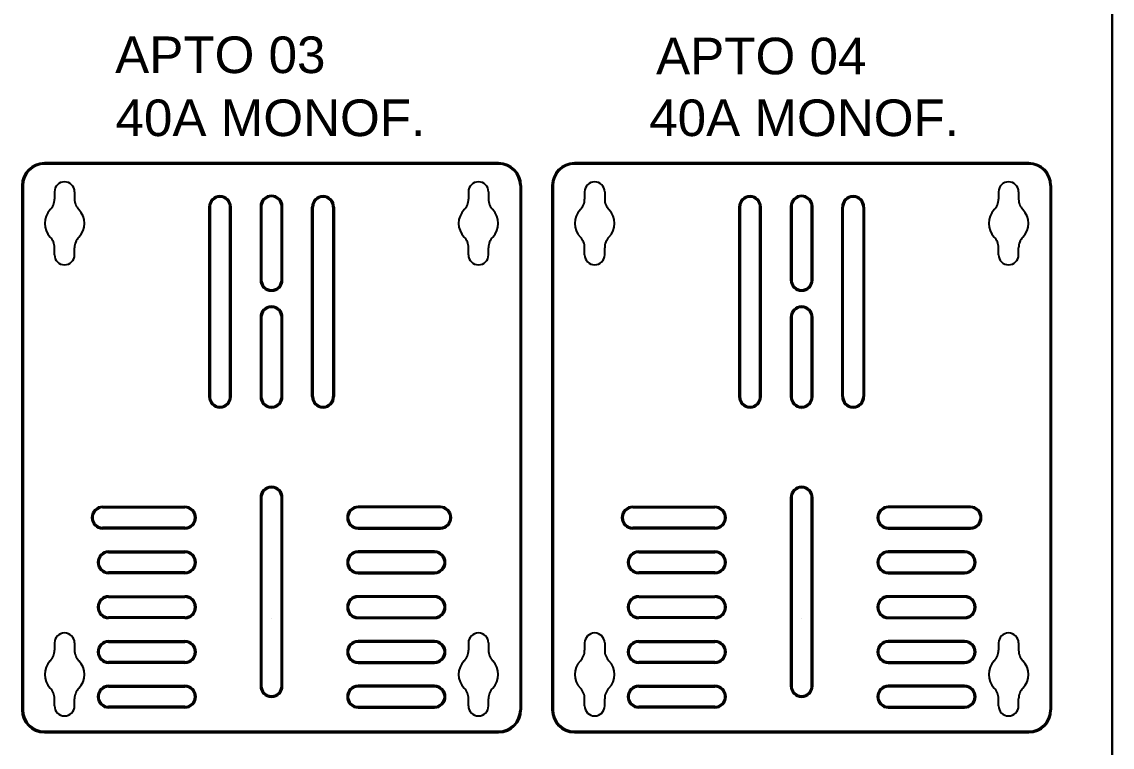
# Model space of a CAD drawing. Header units: millimetres. Extents: x 412 to 646, y 331 to 411.
# Drawn here: x 476.3596 to 476.717, y 363.8613 to 364.0991 of the extents above; entities that cross this region are included whole.
import ezdxf

# ---------------------------------------------------------------- set-up
doc = ezdxf.new("R2010")
doc.units = ezdxf.units.MM
doc.styles.add('ARIAL', font='arial.ttf')

msp = doc.modelspace()

# ---------------------------------------------------------------- linework, layer by layer
for p, q in [((476.7170169284685, 364.3117757689944), (476.7170169284685, 363.7417757689944)), ((476.7170169284685, 363.7417757689944), (476.7170169284685, 364.3117757689944)), ((476.7170169284685, 363.7417757689944), (476.7170169284685, 364.3117757689944)), ((476.7170169284685, 363.7417757689944), (476.7170169284685, 364.3117757689944)), ((476.7170169284685, 363.7417757689944), (476.7170169284685, 364.3117757689944)), ((476.7170169284685, 363.5517757689944), (476.7170169284685, 364.3117757689944)), ((476.5159097079273, 364.0528239737367), (476.3670097079272, 364.0528239737367)), ((476.5159097079273, 364.0524239737366), (476.3670097079272, 364.0524239737366)), ((476.6896680897227, 364.0528239737367), (476.540768089723, 364.0528239737367)), ((476.6896680897227, 364.0524239737366), (476.540768089723, 364.0524239737366)), ((476.3596097079272, 364.0454239737365), (476.3596097079272, 363.8735439737364)), ((476.3600097079274, 364.0454239737365), (476.3600097079274, 363.8735439737364)), ((476.3736241209346, 364.0466240070128), (476.3736241209346, 364.0466240070128)), ((476.5229097079274, 364.0454239737365), (476.5229097079274, 363.8735439737364)), ((476.5233097079271, 364.0454239737365), (476.5233097079271, 363.8735439737364)), ((476.5333680897228, 364.0454239737365), (476.5333680897228, 363.8735439737364)), ((476.5337680897229, 364.0454239737365), (476.5337680897229, 363.8735439737364)), ((476.5473825027303, 364.0466240070128), (476.5473825027303, 364.0466240070128)), ((476.6966680897229, 364.0454239737365), (476.6966680897229, 363.8735439737364)), ((476.6970680897226, 364.0454239737365), (476.6970680897226, 363.8735439737364)), ((476.3703391209348, 364.0433390070128), (476.3703391209348, 364.0409995179683)), ((476.3769091209348, 364.0433390070128), (476.3769091209348, 364.0409995179683)), ((476.5060102949197, 364.0433390070128), (476.5060102949197, 364.0409995179683)), ((476.5125802949198, 364.0433390070128), (476.5125802949198, 364.0409995179683)), ((476.5440975027303, 364.0433390070128), (476.5440975027303, 364.0409995179683)), ((476.5506675027301, 364.0433390070128), (476.5506675027301, 364.0409995179683)), ((476.6797686767153, 364.0433390070128), (476.6797686767153, 364.0409995179683)), ((476.6863386767153, 364.0433390070128), (476.6863386767153, 364.0409995179683)), ((476.4209097079273, 364.0383739737368), (476.4209097079273, 363.9762239737364)), ((476.4213097079272, 364.0383739737368), (476.4213097079272, 363.9762239737364)), ((476.4278097079272, 363.9762239737364), (476.4278097079272, 364.0383739737368)), ((476.4282097079273, 363.9762239737364), (476.4282097079273, 364.0383739737368)), ((476.4378097079272, 364.0385239737367), (476.4378097079272, 364.0145239737368)), ((476.4382097079271, 364.0385239737367), (476.4382097079271, 364.0145239737368)), ((476.4447097079272, 364.0145239737368), (476.4447097079272, 364.0385239737367)), ((476.4451097079274, 364.0145239737368), (476.4451097079274, 364.0385239737367)), ((476.4547097079272, 363.9762239737364), (476.4547097079272, 364.0383739737368)), ((476.4551097079274, 363.9762239737364), (476.4551097079274, 364.0383739737368)), ((476.4616097079271, 364.0383739737368), (476.4616097079271, 363.9762239737364)), ((476.4620097079272, 364.0383739737368), (476.4620097079272, 363.9762239737364)), ((476.5946680897229, 364.0383739737368), (476.5946680897229, 363.9762239737364)), ((476.5950680897228, 364.0383739737368), (476.5950680897228, 363.9762239737364)), ((476.6015680897227, 363.9762239737364), (476.6015680897227, 364.0383739737368)), ((476.6019680897226, 363.9762239737364), (476.6019680897226, 364.0383739737368)), ((476.6115680897229, 364.0385239737367), (476.6115680897229, 364.0145239737368)), ((476.6119680897228, 364.0385239737367), (476.6119680897228, 364.0145239737368)), ((476.6184680897228, 364.0145239737368), (476.6184680897228, 364.0385239737367)), ((476.6188680897229, 364.0145239737368), (476.6188680897229, 364.0385239737367)), ((476.6284680897228, 363.9762239737364), (476.6284680897228, 364.0383739737368)), ((476.6288680897227, 363.9762239737364), (476.6288680897227, 364.0383739737368)), ((476.6353680897229, 364.0383739737368), (476.6353680897229, 363.9762239737364)), ((476.6357680897228, 364.0383739737368), (476.6357680897228, 363.9762239737364)), ((476.3703391209348, 364.0227090070128), (476.3703391209348, 364.0250484960574)), ((476.3769091209348, 364.0227090070128), (476.3769091209348, 364.0250484960574)), ((476.5060102949197, 364.0227090070128), (476.5060102949197, 364.0250484960574)), ((476.5125802949198, 364.0227090070128), (476.5125802949198, 364.0250484960574)), ((476.5440975027303, 364.0227090070128), (476.5440975027303, 364.0250484960574)), ((476.5506675027301, 364.0227090070128), (476.5506675027301, 364.0250484960574)), ((476.6797686767153, 364.0227090070128), (476.6797686767153, 364.0250484960574)), ((476.6863386767153, 364.0227090070128), (476.6863386767153, 364.0250484960574)), ((476.4378097079272, 364.0022239737365), (476.4378097079272, 363.9762239737364)), ((476.4382097079271, 364.0022239737365), (476.4382097079271, 363.9762239737364)), ((476.4447097079272, 363.9762239737364), (476.4447097079272, 364.0022239737365)), ((476.4451097079274, 363.9762239737364), (476.4451097079274, 364.0022239737365)), ((476.6115680897229, 364.0022239737365), (476.6115680897229, 363.9762239737364)), ((476.6119680897228, 364.0022239737365), (476.6119680897228, 363.9762239737364)), ((476.6184680897228, 363.9762239737364), (476.6184680897228, 364.0022239737365)), ((476.6188680897229, 363.9762239737364), (476.6188680897229, 364.0022239737365)), ((476.4414597079273, 363.9729739737367), (476.4414597079273, 363.9729739737367)), ((476.4414597079273, 363.9729739737367), (476.4414597079273, 363.9729739737367)), ((476.4414597079273, 363.9729739737367), (476.4414597079273, 363.9729739737367)), ((476.6152180897228, 363.9729739737367), (476.6152180897228, 363.9729739737367)), ((476.6152180897228, 363.9729739737367), (476.6152180897228, 363.9729739737367)), ((476.6152180897228, 363.9729739737367), (476.6152180897228, 363.9729739737367)), ((476.4414597079273, 363.9721739737369), (476.4414597079273, 363.9721739737369)), ((476.4414597079273, 363.9721739737369), (476.4414597079273, 363.9721739737369)), ((476.4414597079273, 363.9721739737369), (476.4414597079273, 363.9721739737369)), ((476.6152180897228, 363.9721739737369), (476.6152180897228, 363.9721739737369)), ((476.6152180897228, 363.9721739737369), (476.6152180897228, 363.9721739737369)), ((476.6152180897228, 363.9721739737369), (476.6152180897228, 363.9721739737369)), ((476.4378097079272, 363.9431239737365), (476.4378097079272, 363.8814239737366)), ((476.4382097079271, 363.9431239737365), (476.4382097079271, 363.8814239737366)), ((476.4447097079272, 363.8814239737366), (476.4447097079272, 363.9431239737365)), ((476.4451097079274, 363.8814239737366), (476.4451097079274, 363.9431239737365)), ((476.6115680897229, 363.9431239737365), (476.6115680897229, 363.8814239737366)), ((476.6119680897228, 363.9431239737365), (476.6119680897228, 363.8814239737366)), ((476.6184680897228, 363.8814239737366), (476.6184680897228, 363.9431239737365)), ((476.6188680897229, 363.8814239737366), (476.6188680897229, 363.9431239737365)), ((476.3861097346643, 363.9402439689865), (476.413059734664, 363.9402439689865)), ((476.3861097346643, 363.9398439689866), (476.413059734664, 363.9398439689866)), ((476.4968096811905, 363.9402439689865), (476.4698596811901, 363.9402439689865)), ((476.4968096811905, 363.9398439689866), (476.4698596811901, 363.9398439689866)), ((476.5598681164598, 363.9402439689865), (476.5868181164598, 363.9402439689865)), ((476.5598681164598, 363.9398439689866), (476.5868181164598, 363.9398439689866)), ((476.670568062986, 363.9402439689865), (476.6436180629859, 363.9402439689865)), ((476.670568062986, 363.9398439689866), (476.6436180629859, 363.9398439689866)), ((476.3828597346643, 363.9365939689864), (476.3828597346643, 363.9365939689864)), ((476.4163097346642, 363.9365939689864), (476.4163097346642, 363.9365939689864)), ((476.4666096811903, 363.9365939689864), (476.4666096811903, 363.9365939689864)), ((476.5000596811905, 363.9365939689864), (476.5000596811905, 363.9365939689864)), ((476.5566181164598, 363.9365939689864), (476.5566181164598, 363.9365939689864)), ((476.5900681164597, 363.9365939689864), (476.5900681164597, 363.9365939689864)), ((476.6403680629857, 363.9365939689864), (476.6403680629857, 363.9365939689864)), ((476.6738180629858, 363.9365939689864), (476.6738180629858, 363.9365939689864)), ((476.413059734664, 363.9333439689866), (476.3861097346643, 363.9333439689866)), ((476.413059734664, 363.9329439689865), (476.3861097346643, 363.9329439689865)), ((476.4698596811901, 363.9333439689866), (476.4968096811905, 363.9333439689866)), ((476.4698596811901, 363.9329439689865), (476.4968096811905, 363.9329439689865)), ((476.5868181164598, 363.9333439689866), (476.5598681164598, 363.9333439689866)), ((476.5868181164598, 363.9329439689865), (476.5598681164598, 363.9329439689865)), ((476.6436180629859, 363.9333439689866), (476.670568062986, 363.9333439689866)), ((476.6436180629859, 363.9329439689865), (476.670568062986, 363.9329439689865)), ((476.3880597346641, 363.9255639689865), (476.413059734664, 363.9255639689865)), ((476.3880597346641, 363.9251639689866), (476.413059734664, 363.9251639689866)), ((476.4948596811902, 363.9255639689865), (476.4698596811901, 363.9255639689865)), ((476.4948596811902, 363.9251639689866), (476.4698596811901, 363.9251639689866)), ((476.5618181164597, 363.9255639689865), (476.5868181164598, 363.9255639689865)), ((476.5618181164597, 363.9251639689866), (476.5868181164598, 363.9251639689866)), ((476.6686180629857, 363.9255639689865), (476.6436180629859, 363.9255639689865)), ((476.6686180629857, 363.9251639689866), (476.6436180629859, 363.9251639689866)), ((476.413059734664, 363.9186639689864), (476.3880597346641, 363.9186639689864)), ((476.413059734664, 363.9182639689867), (476.3880597346641, 363.9182639689867)), ((476.4698596811901, 363.9186639689864), (476.4948596811902, 363.9186639689864)), ((476.4698596811901, 363.9182639689867), (476.4948596811902, 363.9182639689867)), ((476.5868181164598, 363.9186639689864), (476.5618181164597, 363.9186639689864)), ((476.5868181164598, 363.9182639689867), (476.5618181164597, 363.9182639689867)), ((476.6436180629859, 363.9186639689864), (476.6686180629857, 363.9186639689864)), ((476.6436180629859, 363.9182639689867), (476.6686180629857, 363.9182639689867)), ((476.3880597346641, 363.9108839689865), (476.413059734664, 363.9108839689865)), ((476.3880597346641, 363.9104839689863), (476.413059734664, 363.9104839689863)), ((476.4948596811902, 363.9108839689865), (476.4698596811901, 363.9108839689865)), ((476.4948596811902, 363.9104839689863), (476.4698596811901, 363.9104839689863)), ((476.5618181164597, 363.9108839689865), (476.5868181164598, 363.9108839689865)), ((476.5618181164597, 363.9104839689863), (476.5868181164598, 363.9104839689863)), ((476.6686180629857, 363.9108839689865), (476.6436180629859, 363.9108839689865)), ((476.6686180629857, 363.9104839689863), (476.6436180629859, 363.9104839689863)), ((476.413059734664, 363.9039839689866), (476.3880597346641, 363.9039839689866)), ((476.413059734664, 363.9035839689865), (476.3880597346641, 363.9035839689865)), ((476.4414597079273, 363.9033739737366), (476.4414597079273, 363.9033739737366)), ((476.4414597079273, 363.9033739737366), (476.4414597079273, 363.9033739737366)), ((476.4414597079273, 363.9033739737366), (476.4414597079273, 363.9033739737366)), ((476.4698596811901, 363.9039839689866), (476.4948596811902, 363.9039839689866)), ((476.4698596811901, 363.9035839689865), (476.4948596811902, 363.9035839689865)), ((476.5868181164598, 363.9039839689866), (476.5618181164597, 363.9039839689866)), ((476.5868181164598, 363.9035839689865), (476.5618181164597, 363.9035839689865)), ((476.6152180897228, 363.9033739737366), (476.6152180897228, 363.9033739737366)), ((476.6152180897228, 363.9033739737366), (476.6152180897228, 363.9033739737366)), ((476.6152180897228, 363.9033739737366), (476.6152180897228, 363.9033739737366)), ((476.6436180629859, 363.9039839689866), (476.6686180629857, 363.9039839689866)), ((476.6436180629859, 363.9035839689865), (476.6686180629857, 363.9035839689865)), ((476.3736241209346, 363.898774007013), (476.3736241209346, 363.898774007013)), ((476.5092952949198, 363.898774007013), (476.5092952949198, 363.898774007013)), ((476.5473825027303, 363.898774007013), (476.5473825027303, 363.898774007013)), ((476.6830536767153, 363.898774007013), (476.6830536767153, 363.898774007013)), ((476.3703391209348, 363.895489007013), (476.3703391209348, 363.8931495179683)), ((476.3769091209348, 363.895489007013), (476.3769091209348, 363.8931495179683)), ((476.3880597346641, 363.8962039689867), (476.413059734664, 363.8962039689867)), ((476.3880597346641, 363.8958039689866), (476.413059734664, 363.8958039689866)), ((476.4948596811902, 363.8962039689867), (476.4698596811901, 363.8962039689867)), ((476.4948596811902, 363.8958039689866), (476.4698596811901, 363.8958039689866)), ((476.5060102949197, 363.895489007013), (476.5060102949197, 363.8931495179683)), ((476.5125802949198, 363.895489007013), (476.5125802949198, 363.8931495179683)), ((476.5440975027303, 363.895489007013), (476.5440975027303, 363.8931495179683)), ((476.5506675027301, 363.895489007013), (476.5506675027301, 363.8931495179683)), ((476.5618181164597, 363.8962039689867), (476.5868181164598, 363.8962039689867)), ((476.5618181164597, 363.8958039689866), (476.5868181164598, 363.8958039689866)), ((476.6686180629857, 363.8962039689867), (476.6436180629859, 363.8962039689867)), ((476.6686180629857, 363.8958039689866), (476.6436180629859, 363.8958039689866)), ((476.6797686767153, 363.895489007013), (476.6797686767153, 363.8931495179683)), ((476.6863386767153, 363.895489007013), (476.6863386767153, 363.8931495179683)), ((476.413059734664, 363.8893039689864), (476.3880597346641, 363.8893039689864)), ((476.413059734664, 363.8889039689865), (476.3880597346641, 363.8889039689865)), ((476.4698596811901, 363.8893039689864), (476.4948596811902, 363.8893039689864)), ((476.4698596811901, 363.8889039689865), (476.4948596811902, 363.8889039689865)), ((476.5868181164598, 363.8893039689864), (476.5618181164597, 363.8893039689864)), ((476.5868181164598, 363.8889039689865), (476.5618181164597, 363.8889039689865)), ((476.6436180629859, 363.8893039689864), (476.6686180629857, 363.8893039689864)), ((476.6436180629859, 363.8889039689865), (476.6686180629857, 363.8889039689865)), ((476.3880597346641, 363.8815239689865), (476.413059734664, 363.8815239689865)), ((476.3880597346641, 363.8811239689866), (476.413059734664, 363.8811239689866)), ((476.4948596811902, 363.8815239689865), (476.4698596811901, 363.8815239689865)), ((476.4948596811902, 363.8811239689866), (476.4698596811901, 363.8811239689866)), ((476.5618181164597, 363.8815239689865), (476.5868181164598, 363.8815239689865)), ((476.5618181164597, 363.8811239689866), (476.5868181164598, 363.8811239689866)), ((476.6686180629857, 363.8815239689865), (476.6436180629859, 363.8815239689865)), ((476.6686180629857, 363.8811239689866), (476.6436180629859, 363.8811239689866)), ((476.3703391209348, 363.8748590070128), (476.3703391209348, 363.8771984960575)), ((476.3769091209348, 363.8748590070128), (476.3769091209348, 363.8771984960575)), ((476.5060102949197, 363.8748590070128), (476.5060102949197, 363.8771984960575)), ((476.5060102949197, 363.8748590070128), (476.5060102949197, 363.8771984960575)), ((476.5125802949198, 363.8748590070128), (476.5125802949198, 363.8771984960575)), ((476.5440975027303, 363.8748590070128), (476.5440975027303, 363.8771984960575)), ((476.5506675027301, 363.8748590070128), (476.5506675027301, 363.8771984960575)), ((476.6797686767153, 363.8748590070128), (476.6797686767153, 363.8771984960575)), ((476.6797686767153, 363.8748590070128), (476.6797686767153, 363.8771984960575)), ((476.6863386767153, 363.8748590070128), (476.6863386767153, 363.8771984960575)), ((476.413059734664, 363.8746239689866), (476.3880597346641, 363.8746239689866)), ((476.413059734664, 363.8742239689865), (476.3880597346641, 363.8742239689865)), ((476.4698596811901, 363.8746239689866), (476.4948596811902, 363.8746239689866)), ((476.4698596811901, 363.8742239689865), (476.4948596811902, 363.8742239689865)), ((476.5868181164598, 363.8746239689866), (476.5618181164597, 363.8746239689866)), ((476.5868181164598, 363.8742239689865), (476.5618181164597, 363.8742239689865)), ((476.6436180629859, 363.8746239689866), (476.6686180629857, 363.8746239689866)), ((476.6436180629859, 363.8742239689865), (476.6686180629857, 363.8742239689865)), ((476.3670097079272, 363.8665439737366), (476.5159097079273, 363.8665439737366)), ((476.3670097079272, 363.8661439737367), (476.5159097079273, 363.8661439737367)), ((476.540768089723, 363.8665439737366), (476.6896680897227, 363.8665439737366)), ((476.540768089723, 363.8661439737367), (476.6896680897227, 363.8661439737367))]:
    msp.add_line(p, q)
for centre, radius, start, end in [((476.3670097079272, 364.0454239737365), 0.007400000000000001, 90, 180), ((476.3670097079272, 364.0454239737365), 0.007, 90, 180), ((476.5159097079273, 364.0454239737365), 0.007400000000000001, 0, 90), ((476.5159097079273, 364.0454239737365), 0.007, 0, 90), ((476.540768089723, 364.0454239737365), 0.007400000000000001, 90, 180), ((476.540768089723, 364.0454239737365), 0.007, 90, 180), ((476.6896680897227, 364.0454239737365), 0.007400000000000001, 0, 90), ((476.6896680897227, 364.0454239737365), 0.007, 0, 90), ((476.3736241209346, 364.0433390070128), 0.003285, 90, 180), ((476.3736241209346, 364.0433390070128), 0.003285, 0, 90), ((476.5092952949198, 364.0433390070128), 0.003285, 90, 180), ((476.5092952949198, 364.0433390070128), 0.003285, 0, 90), ((476.5473825027303, 364.0433390070128), 0.003285, 90, 180), ((476.5473825027303, 364.0433390070128), 0.003285, 0, 90), ((476.6830536767153, 364.0433390070128), 0.003285, 90, 180), ((476.6830536767153, 364.0433390070128), 0.003285, 0, 90), ((476.3653391209347, 364.0409995179683), 0.005, 316.0903885714994, 0), ((476.3819091209347, 364.0409995179683), 0.005, 180, 223.9096114285005), ((476.4245597079272, 364.0383739737368), 0.00365, 90, 180), ((476.4245597079272, 364.0383739737368), 0.00325, 90, 180), ((476.4245597079272, 364.0383739737368), 0.00365, 0, 90), ((476.4245597079272, 364.0383739737368), 0.00325, 0, 90), ((476.4414597079273, 364.0385239737367), 0.00365, 90, 180), ((476.4414597079273, 364.0385239737367), 0.00325, 90, 180), ((476.4414597079273, 364.0385239737367), 0.00365, 0, 90), ((476.4414597079273, 364.0385239737367), 0.00325, 0, 90), ((476.4583597079271, 364.0383739737368), 0.00365, 90, 180), ((476.4583597079271, 364.0383739737368), 0.00325, 90, 180), ((476.4583597079271, 364.0383739737368), 0.00365, 0, 90), ((476.4583597079271, 364.0383739737368), 0.00325, 0, 90), ((476.5010102949199, 364.0409995179683), 0.005, 316.0903885714994, 0), ((476.5175802949199, 364.0409995179683), 0.005, 180, 223.9096114285005), ((476.5390975027304, 364.0409995179683), 0.005, 316.0903885714994, 0), ((476.5556675027302, 364.0409995179683), 0.005, 180, 223.9096114285005), ((476.5983180897227, 364.0383739737368), 0.00365, 90, 180), ((476.5983180897227, 364.0383739737368), 0.00325, 90, 180), ((476.5983180897227, 364.0383739737368), 0.00365, 0, 90), ((476.5983180897227, 364.0383739737368), 0.00325, 0, 90), ((476.6152180897228, 364.0385239737367), 0.00365, 90, 180), ((476.6152180897228, 364.0385239737367), 0.00325, 90, 180), ((476.6152180897228, 364.0385239737367), 0.00365, 0, 90), ((476.6152180897228, 364.0385239737367), 0.00325, 0, 90), ((476.6321180897227, 364.0383739737368), 0.00365, 90, 180), ((476.6321180897227, 364.0383739737368), 0.00325, 90, 180), ((476.6321180897227, 364.0383739737368), 0.00365, 0, 90), ((476.6321180897227, 364.0383739737368), 0.00325, 0, 90), ((476.6747686767152, 364.0409995179683), 0.005, 316.0903885714994, 0), ((476.6913386767154, 364.0409995179683), 0.005, 180, 223.9096114285005), ((476.3736241209346, 364.0330240070128), 0.006500000000000001, 136.0903885714995, 223.9096114285005), ((476.3736241209346, 364.0330240070128), 0.006500000000000001, 316.0903885714994, 43.90961142850053), ((476.5092952949198, 364.0330240070128), 0.006500000000000001, 136.0903885714995, 223.9096114285005), ((476.5092952949198, 364.0330240070128), 0.006500000000000001, 316.0903885714994, 43.90961142850053), ((476.5473825027303, 364.0330240070128), 0.006500000000000001, 136.0903885714995, 223.9096114285005), ((476.5473825027303, 364.0330240070128), 0.006500000000000001, 316.0903885714994, 43.90961142850053), ((476.6830536767153, 364.0330240070128), 0.006500000000000001, 136.0903885714995, 223.9096114285005), ((476.6830536767153, 364.0330240070128), 0.006500000000000001, 316.0903885714994, 43.90961142850053), ((476.3653391209347, 364.0250484960574), 0.005, 0, 43.90961142850053), ((476.3819091209347, 364.0250484960574), 0.005, 136.0903885714995, 180), ((476.5010102949199, 364.0250484960574), 0.005, 0, 43.90961142850053), ((476.5175802949199, 364.0250484960574), 0.005, 136.0903885714995, 180), ((476.5390975027304, 364.0250484960574), 0.005, 0, 43.90961142850053), ((476.5556675027302, 364.0250484960574), 0.005, 136.0903885714995, 180), ((476.6747686767152, 364.0250484960574), 0.005, 0, 43.90961142850053), ((476.6913386767154, 364.0250484960574), 0.005, 136.0903885714995, 180), ((476.3736241209346, 364.0227090070128), 0.003285, 180, 270), ((476.3736241209346, 364.0227090070128), 0.003285, 270, 0), ((476.5092952949198, 364.0227090070128), 0.003285, 180, 270), ((476.5092952949198, 364.0227090070128), 0.003285, 270, 0), ((476.5473825027303, 364.0227090070128), 0.003285, 180, 270), ((476.5473825027303, 364.0227090070128), 0.003285, 270, 0), ((476.6830536767153, 364.0227090070128), 0.003285, 180, 270), ((476.6830536767153, 364.0227090070128), 0.003285, 270, 0), ((476.4414597079273, 364.0145239737368), 0.00365, 180, 270), ((476.4414597079273, 364.0145239737368), 0.00325, 180, 270), ((476.4414597079273, 364.0145239737368), 0.00325, 270, 0), ((476.4414597079273, 364.0145239737368), 0.00365, 270, 0), ((476.6152180897228, 364.0145239737368), 0.00365, 180, 270), ((476.6152180897228, 364.0145239737368), 0.00325, 180, 270), ((476.6152180897228, 364.0145239737368), 0.00325, 270, 0), ((476.6152180897228, 364.0145239737368), 0.00365, 270, 0), ((476.4414597079273, 364.0022239737365), 0.00365, 90, 180), ((476.4414597079273, 364.0022239737365), 0.00325, 90, 180), ((476.4414597079273, 364.0022239737365), 0.00365, 0, 90), ((476.4414597079273, 364.0022239737365), 0.00325, 0, 90), ((476.6152180897228, 364.0022239737365), 0.00365, 90, 180), ((476.6152180897228, 364.0022239737365), 0.00325, 90, 180), ((476.6152180897228, 364.0022239737365), 0.00365, 0, 90), ((476.6152180897228, 364.0022239737365), 0.00325, 0, 90), ((476.4245597079272, 363.9762239737364), 0.00365, 180, 270), ((476.4245597079272, 363.9762239737364), 0.00325, 180, 270), ((476.4245597079272, 363.9762239737364), 0.00325, 270, 0), ((476.4245597079272, 363.9762239737364), 0.00365, 270, 0), ((476.4414597079273, 363.9762239737364), 0.00365, 180, 270), ((476.4414597079273, 363.9762239737364), 0.00325, 180, 270), ((476.4414597079273, 363.9762239737364), 0.00365, 270, 0), ((476.4414597079273, 363.9762239737364), 0.00325, 270, 0), ((476.4583597079271, 363.9762239737364), 0.00365, 180, 270), ((476.4583597079271, 363.9762239737364), 0.00325, 180, 270), ((476.4583597079271, 363.9762239737364), 0.00325, 270, 0), ((476.4583597079271, 363.9762239737364), 0.00365, 270, 0), ((476.5983180897227, 363.9762239737364), 0.00365, 180, 270), ((476.5983180897227, 363.9762239737364), 0.00325, 180, 270), ((476.5983180897227, 363.9762239737364), 0.00325, 270, 0), ((476.5983180897227, 363.9762239737364), 0.00365, 270, 0), ((476.6152180897228, 363.9762239737364), 0.00365, 180, 270), ((476.6152180897228, 363.9762239737364), 0.00325, 180, 270), ((476.6152180897228, 363.9762239737364), 0.00365, 270, 0), ((476.6152180897228, 363.9762239737364), 0.00325, 270, 0), ((476.6321180897227, 363.9762239737364), 0.00365, 180, 270), ((476.6321180897227, 363.9762239737364), 0.00325, 180, 270), ((476.6321180897227, 363.9762239737364), 0.00325, 270, 0), ((476.6321180897227, 363.9762239737364), 0.00365, 270, 0), ((476.4414597079273, 363.9431239737365), 0.00365, 90, 180), ((476.4414597079273, 363.9431239737365), 0.00325, 90, 180), ((476.4414597079273, 363.9431239737365), 0.00365, 0, 90), ((476.4414597079273, 363.9431239737365), 0.00325, 0, 90), ((476.6152180897228, 363.9431239737365), 0.00365, 90, 180), ((476.6152180897228, 363.9431239737365), 0.00325, 90, 180), ((476.6152180897228, 363.9431239737365), 0.00365, 0, 90), ((476.6152180897228, 363.9431239737365), 0.00325, 0, 90), ((476.3861097346643, 363.9365939689864), 0.00365, 90, 180), ((476.3861097346643, 363.9365939689864), 0.00325, 90, 180), ((476.413059734664, 363.9365939689864), 0.00365, 0, 90), ((476.413059734664, 363.9365939689864), 0.00325, 0, 90), ((476.4698596811901, 363.9365939689864), 0.00365, 90, 180), ((476.4698596811901, 363.9365939689864), 0.00325, 90, 180), ((476.4968096811905, 363.9365939689864), 0.00365, 0, 90), ((476.4968096811905, 363.9365939689864), 0.00325, 0, 90), ((476.5598681164598, 363.9365939689864), 0.00365, 90, 180), ((476.5598681164598, 363.9365939689864), 0.00325, 90, 180), ((476.5868181164598, 363.9365939689864), 0.00365, 0, 90), ((476.5868181164598, 363.9365939689864), 0.00325, 0, 90), ((476.6436180629859, 363.9365939689864), 0.00365, 90, 180), ((476.6436180629859, 363.9365939689864), 0.00325, 90, 180), ((476.670568062986, 363.9365939689864), 0.00365, 0, 90), ((476.670568062986, 363.9365939689864), 0.00325, 0, 90), ((476.3861097346643, 363.9365939689864), 0.00365, 180, 270), ((476.3861097346643, 363.9365939689864), 0.00325, 180, 270), ((476.413059734664, 363.9365939689864), 0.00325, 270, 0), ((476.413059734664, 363.9365939689864), 0.00365, 270, 0), ((476.4698596811901, 363.9365939689864), 0.00365, 180, 270), ((476.4698596811901, 363.9365939689864), 0.00325, 180, 270), ((476.4968096811905, 363.9365939689864), 0.00365, 270, 0), ((476.4968096811905, 363.9365939689864), 0.00325, 270, 0), ((476.5598681164598, 363.9365939689864), 0.00365, 180, 270), ((476.5598681164598, 363.9365939689864), 0.00325, 180, 270), ((476.5868181164598, 363.9365939689864), 0.00325, 270, 0), ((476.5868181164598, 363.9365939689864), 0.00365, 270, 0), ((476.6436180629859, 363.9365939689864), 0.00365, 180, 270), ((476.6436180629859, 363.9365939689864), 0.00325, 180, 270), ((476.670568062986, 363.9365939689864), 0.00365, 270, 0), ((476.670568062986, 363.9365939689864), 0.00325, 270, 0), ((476.3880597346641, 363.9219139689866), 0.00365, 90, 180), ((476.3880597346641, 363.9219139689866), 0.00325, 90, 180), ((476.413059734664, 363.9219139689866), 0.00365, 0, 90), ((476.413059734664, 363.9219139689866), 0.00325, 0, 90), ((476.4698596811901, 363.9219139689866), 0.00365, 90, 180), ((476.4698596811901, 363.9219139689866), 0.00325, 90, 180), ((476.4948596811902, 363.9219139689866), 0.00365, 0, 90), ((476.4948596811902, 363.9219139689866), 0.00325, 0, 90), ((476.5618181164597, 363.9219139689866), 0.00365, 90, 180), ((476.5618181164597, 363.9219139689866), 0.00325, 90, 180), ((476.5868181164598, 363.9219139689866), 0.00365, 0, 90), ((476.5868181164598, 363.9219139689866), 0.00325, 0, 90), ((476.6436180629859, 363.9219139689866), 0.00365, 90, 180), ((476.6436180629859, 363.9219139689866), 0.00325, 90, 180), ((476.6686180629857, 363.9219139689866), 0.00365, 0, 90), ((476.6686180629857, 363.9219139689866), 0.00325, 0, 90), ((476.3880597346641, 363.9219139689866), 0.00365, 180, 270), ((476.3880597346641, 363.9219139689866), 0.00325, 180, 270), ((476.413059734664, 363.9219139689866), 0.00365, 270, 0), ((476.413059734664, 363.9219139689866), 0.00325, 270, 0), ((476.4698596811901, 363.9219139689866), 0.00365, 180, 270), ((476.4698596811901, 363.9219139689866), 0.00325, 180, 270), ((476.4948596811902, 363.9219139689866), 0.00365, 270, 0), ((476.4948596811902, 363.9219139689866), 0.00325, 270, 0), ((476.5618181164597, 363.9219139689866), 0.00365, 180, 270), ((476.5618181164597, 363.9219139689866), 0.00325, 180, 270), ((476.5868181164598, 363.9219139689866), 0.00365, 270, 0), ((476.5868181164598, 363.9219139689866), 0.00325, 270, 0), ((476.6436180629859, 363.9219139689866), 0.00365, 180, 270), ((476.6436180629859, 363.9219139689866), 0.00325, 180, 270), ((476.6686180629857, 363.9219139689866), 0.00365, 270, 0), ((476.6686180629857, 363.9219139689866), 0.00325, 270, 0), ((476.3880597346641, 363.9072339689866), 0.00365, 90, 180), ((476.3880597346641, 363.9072339689866), 0.00325, 90, 180), ((476.413059734664, 363.9072339689866), 0.00365, 0, 90), ((476.413059734664, 363.9072339689866), 0.00325, 0, 90), ((476.4698596811901, 363.9072339689866), 0.00365, 90, 180), ((476.4698596811901, 363.9072339689866), 0.00325, 90, 180), ((476.4948596811902, 363.9072339689866), 0.00365, 0, 90), ((476.4948596811902, 363.9072339689866), 0.00325, 0, 90), ((476.5618181164597, 363.9072339689866), 0.00365, 90, 180), ((476.5618181164597, 363.9072339689866), 0.00325, 90, 180), ((476.5868181164598, 363.9072339689866), 0.00365, 0, 90), ((476.5868181164598, 363.9072339689866), 0.00325, 0, 90), ((476.6436180629859, 363.9072339689866), 0.00365, 90, 180), ((476.6436180629859, 363.9072339689866), 0.00325, 90, 180), ((476.6686180629857, 363.9072339689866), 0.00365, 0, 90), ((476.6686180629857, 363.9072339689866), 0.00325, 0, 90), ((476.3880597346641, 363.9072339689866), 0.00365, 180, 270), ((476.3880597346641, 363.9072339689866), 0.00325, 180, 270), ((476.413059734664, 363.9072339689866), 0.00325, 270, 0), ((476.413059734664, 363.9072339689866), 0.00365, 270, 0), ((476.4698596811901, 363.9072339689866), 0.00365, 180, 270), ((476.4698596811901, 363.9072339689866), 0.00325, 180, 270), ((476.4948596811902, 363.9072339689866), 0.00325, 270, 0), ((476.4948596811902, 363.9072339689866), 0.00365, 270, 0), ((476.5618181164597, 363.9072339689866), 0.00365, 180, 270), ((476.5618181164597, 363.9072339689866), 0.00325, 180, 270), ((476.5868181164598, 363.9072339689866), 0.00325, 270, 0), ((476.5868181164598, 363.9072339689866), 0.00365, 270, 0), ((476.6436180629859, 363.9072339689866), 0.00365, 180, 270), ((476.6436180629859, 363.9072339689866), 0.00325, 180, 270), ((476.6686180629857, 363.9072339689866), 0.00325, 270, 0), ((476.6686180629857, 363.9072339689866), 0.00365, 270, 0), ((476.3736241209346, 363.895489007013), 0.003285, 90, 180), ((476.3736241209346, 363.895489007013), 0.003285, 0, 90), ((476.5092952949198, 363.895489007013), 0.003285, 90, 180), ((476.5092952949198, 363.895489007013), 0.003285, 0, 90), ((476.5473825027303, 363.895489007013), 0.003285, 90, 180), ((476.5473825027303, 363.895489007013), 0.003285, 0, 90), ((476.6830536767153, 363.895489007013), 0.003285, 90, 180), ((476.6830536767153, 363.895489007013), 0.003285, 0, 90), ((476.3880597346641, 363.8925539689866), 0.00365, 90, 180), ((476.3880597346641, 363.8925539689866), 0.00325, 90, 180), ((476.413059734664, 363.8925539689866), 0.00365, 0, 90), ((476.413059734664, 363.8925539689866), 0.00325, 0, 90), ((476.4698596811901, 363.8925539689866), 0.00365, 90, 180), ((476.4698596811901, 363.8925539689866), 0.00325, 90, 180), ((476.4948596811902, 363.8925539689866), 0.00365, 0, 90), ((476.4948596811902, 363.8925539689866), 0.00325, 0, 90), ((476.5618181164597, 363.8925539689866), 0.00365, 90, 180), ((476.5618181164597, 363.8925539689866), 0.00325, 90, 180), ((476.5868181164598, 363.8925539689866), 0.00365, 0, 90), ((476.5868181164598, 363.8925539689866), 0.00325, 0, 90), ((476.6436180629859, 363.8925539689866), 0.00365, 90, 180), ((476.6436180629859, 363.8925539689866), 0.00325, 90, 180), ((476.6686180629857, 363.8925539689866), 0.00365, 0, 90), ((476.6686180629857, 363.8925539689866), 0.00325, 0, 90), ((476.3653391209347, 363.8931495179683), 0.005, 316.0903885714994, 0), ((476.3819091209347, 363.8931495179683), 0.005, 180, 223.9096114285005), ((476.3880597346641, 363.8925539689866), 0.00365, 180, 270), ((476.3880597346641, 363.8925539689866), 0.00325, 180, 270), ((476.413059734664, 363.8925539689866), 0.00325, 270, 0), ((476.413059734664, 363.8925539689866), 0.00365, 270, 0), ((476.4698596811901, 363.8925539689866), 0.00365, 180, 270), ((476.4698596811901, 363.8925539689866), 0.00325, 180, 270), ((476.4948596811902, 363.8925539689866), 0.00325, 270, 0), ((476.4948596811902, 363.8925539689866), 0.00365, 270, 0), ((476.5010102949199, 363.8931495179683), 0.005, 316.0903885714994, 0), ((476.5175802949199, 363.8931495179683), 0.005, 180, 223.9096114285005), ((476.5390975027304, 363.8931495179683), 0.005, 316.0903885714994, 0), ((476.5556675027302, 363.8931495179683), 0.005, 180, 223.9096114285005), ((476.5618181164597, 363.8925539689866), 0.00365, 180, 270), ((476.5618181164597, 363.8925539689866), 0.00325, 180, 270), ((476.5868181164598, 363.8925539689866), 0.00325, 270, 0), ((476.5868181164598, 363.8925539689866), 0.00365, 270, 0), ((476.6436180629859, 363.8925539689866), 0.00365, 180, 270), ((476.6436180629859, 363.8925539689866), 0.00325, 180, 270), ((476.6686180629857, 363.8925539689866), 0.00325, 270, 0), ((476.6686180629857, 363.8925539689866), 0.00365, 270, 0), ((476.6747686767152, 363.8931495179683), 0.005, 316.0903885714994, 0), ((476.6913386767154, 363.8931495179683), 0.005, 180, 223.9096114285005), ((476.3736241209346, 363.885174007013), 0.006500000000000001, 136.0903885714995, 223.9096114285005), ((476.3736241209346, 363.885174007013), 0.006500000000000001, 316.0903885714994, 43.90961142850053), ((476.5092952949198, 363.885174007013), 0.006500000000000001, 136.0903885714995, 223.9096114285005), ((476.5092952949198, 363.885174007013), 0.006500000000000001, 316.0903885714994, 43.90961142850053), ((476.5473825027303, 363.885174007013), 0.006500000000000001, 136.0903885714995, 223.9096114285005), ((476.5473825027303, 363.885174007013), 0.006500000000000001, 316.0903885714994, 43.90961142850053), ((476.6830536767153, 363.885174007013), 0.006500000000000001, 136.0903885714995, 223.9096114285005), ((476.6830536767153, 363.885174007013), 0.006500000000000001, 316.0903885714994, 43.90961142850053), ((476.3653391209347, 363.8771984960575), 0.005, 0, 43.90961142850053), ((476.3819091209347, 363.8771984960575), 0.005, 136.0903885714995, 180), ((476.3880597346641, 363.8778739689866), 0.00365, 90, 180), ((476.3880597346641, 363.8778739689866), 0.00325, 90, 180), ((476.413059734664, 363.8778739689866), 0.00365, 0, 90), ((476.413059734664, 363.8778739689866), 0.00325, 0, 90), ((476.4414597079273, 363.8814239737366), 0.00365, 180, 270), ((476.4414597079273, 363.8814239737366), 0.00325, 180, 270), ((476.4414597079273, 363.8814239737366), 0.00325, 270, 0), ((476.4414597079273, 363.8814239737366), 0.00365, 270, 0), ((476.4698596811901, 363.8778739689866), 0.00365, 90, 180), ((476.4698596811901, 363.8778739689866), 0.00325, 90, 180), ((476.4948596811902, 363.8778739689866), 0.00365, 0, 90), ((476.4948596811902, 363.8778739689866), 0.00325, 0, 90), ((476.5010102949199, 363.8771984960575), 0.005, 0, 43.90961142850053), ((476.5175802949199, 363.8771984960575), 0.005, 136.0903885714995, 180), ((476.5390975027304, 363.8771984960575), 0.005, 0, 43.90961142850053), ((476.5556675027302, 363.8771984960575), 0.005, 136.0903885714995, 180), ((476.5618181164597, 363.8778739689866), 0.00365, 90, 180), ((476.5618181164597, 363.8778739689866), 0.00325, 90, 180), ((476.5868181164598, 363.8778739689866), 0.00365, 0, 90), ((476.5868181164598, 363.8778739689866), 0.00325, 0, 90), ((476.6152180897228, 363.8814239737366), 0.00365, 180, 270), ((476.6152180897228, 363.8814239737366), 0.00325, 180, 270), ((476.6152180897228, 363.8814239737366), 0.00325, 270, 0), ((476.6152180897228, 363.8814239737366), 0.00365, 270, 0), ((476.6436180629859, 363.8778739689866), 0.00365, 90, 180), ((476.6436180629859, 363.8778739689866), 0.00325, 90, 180), ((476.6686180629857, 363.8778739689866), 0.00365, 0, 90), ((476.6686180629857, 363.8778739689866), 0.00325, 0, 90), ((476.6747686767152, 363.8771984960575), 0.005, 0, 43.90961142850053), ((476.6913386767154, 363.8771984960575), 0.005, 136.0903885714995, 180), ((476.3880597346641, 363.8778739689866), 0.00365, 180, 270), ((476.3880597346641, 363.8778739689866), 0.00325, 180, 270), ((476.413059734664, 363.8778739689866), 0.00325, 270, 0), ((476.413059734664, 363.8778739689866), 0.00365, 270, 0), ((476.4698596811901, 363.8778739689866), 0.00365, 180, 270), ((476.4698596811901, 363.8778739689866), 0.00325, 180, 270), ((476.4948596811902, 363.8778739689866), 0.00325, 270, 0), ((476.4948596811902, 363.8778739689866), 0.00365, 270, 0), ((476.5618181164597, 363.8778739689866), 0.00365, 180, 270), ((476.5618181164597, 363.8778739689866), 0.00325, 180, 270), ((476.5868181164598, 363.8778739689866), 0.00325, 270, 0), ((476.5868181164598, 363.8778739689866), 0.00365, 270, 0), ((476.6436180629859, 363.8778739689866), 0.00365, 180, 270), ((476.6436180629859, 363.8778739689866), 0.00325, 180, 270), ((476.6686180629857, 363.8778739689866), 0.00325, 270, 0), ((476.6686180629857, 363.8778739689866), 0.00365, 270, 0), ((476.3670097079272, 363.8735439737364), 0.007400000000000001, 180, 270), ((476.3670097079272, 363.8735439737364), 0.007, 180, 270), ((476.3736241209346, 363.8748590070128), 0.003285, 180, 270), ((476.3736241209346, 363.8748590070128), 0.003285, 270, 0), ((476.5092952949198, 363.8748590070128), 0.003285, 180, 270), ((476.5092952949198, 363.8748590070128), 0.003285, 270, 0), ((476.5159097079273, 363.8735439737364), 0.007, 270, 0), ((476.5159097079273, 363.8735439737364), 0.007400000000000001, 270, 0), ((476.540768089723, 363.8735439737364), 0.007400000000000001, 180, 270), ((476.540768089723, 363.8735439737364), 0.007, 180, 270), ((476.5473825027303, 363.8748590070128), 0.003285, 180, 270), ((476.5473825027303, 363.8748590070128), 0.003285, 270, 0), ((476.6830536767153, 363.8748590070128), 0.003285, 180, 270), ((476.6830536767153, 363.8748590070128), 0.003285, 270, 0), ((476.6896680897227, 363.8735439737364), 0.007, 270, 0), ((476.6896680897227, 363.8735439737364), 0.007400000000000001, 270, 0)]:
    msp.add_arc(centre, radius, start, end)

# ---------------------------------------------------------------- texts
at = {"style": 'ARIAL'}
for s, p in [('APTO 03', (476.3902023579901, 364.082271905757)), ('APTO 04', (476.5675071529749, 364.0818719057571)), ('40A MONOF.', (476.3903272740409, 364.061622073655)), ('40A MONOF.', (476.5652656977318, 364.061622073655))]:
    msp.add_text(s, height=0.012, dxfattribs=at).set_placement(p)

doc.saveas('drawing.dxf')
